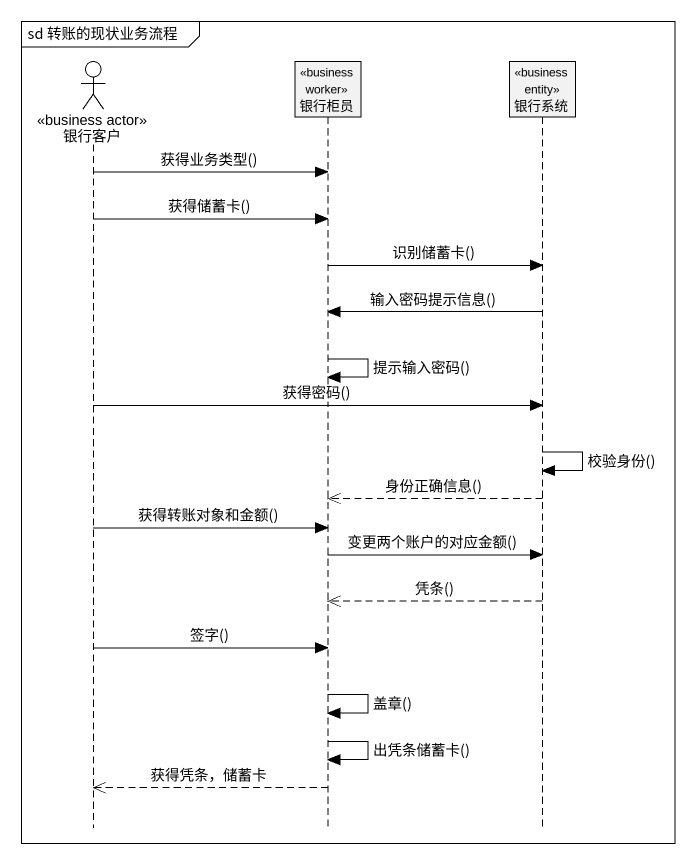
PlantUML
@startuml
mainframe sd 转账的现状业务流程
hide footbox
actor 银行客户 <<business actor>>
participant 银行柜员 <<business worker>>
participant 银行系统 <<business entity>>

银行客户 -> 银行柜员 : 获得业务类型()
银行客户 -> 银行柜员 : 获得储蓄卡()
银行柜员 -> 银行系统 : 识别储蓄卡()
银行系统 -> 银行柜员 : 输入密码提示信息()
银行柜员 -> 银行柜员 : 提示输入密码()
银行客户 -> 银行系统 : 获得密码()
银行系统 -> 银行系统 : 校验身份()
银行系统 -->> 银行柜员 : 身份正确信息()
银行客户 -> 银行柜员 : 获得转账对象和金额()
银行柜员 -> 银行系统 : 变更两个账户的对应金额()
银行系统 -->> 银行柜员 : 凭条()
银行客户 -> 银行柜员 : 签字()
银行柜员 -> 银行柜员 : 盖章()
银行柜员 -> 银行柜员 : 出凭条储蓄卡()
银行柜员 -->> 银行客户 : 获得凭条，储蓄卡
@enduml
